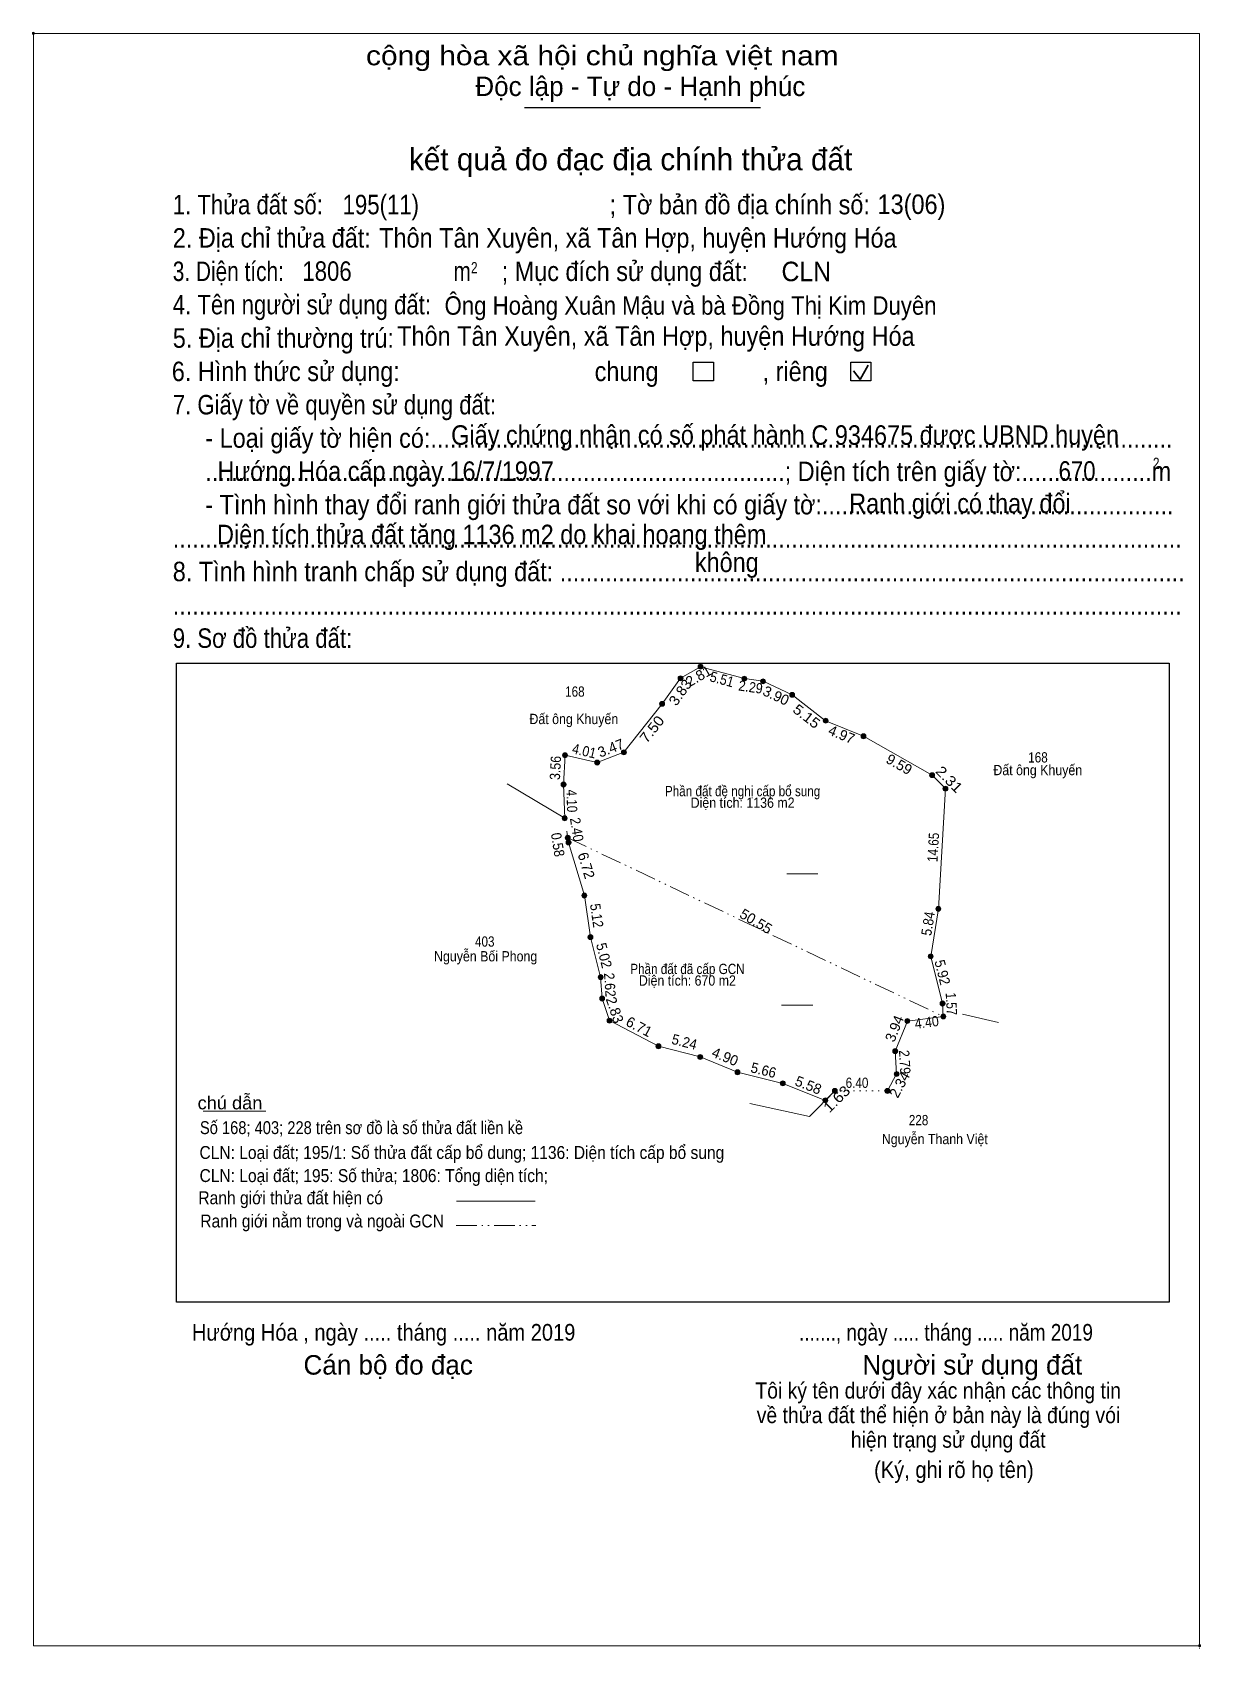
# Model space of a CAD drawing. Header units: metres. Extents: x 552359 to 552912, y 1839972 to 1840607.
# Drawn here: x 552479.1 to 552621, y 1839972.4 to 1840168.9 of the extents above; entities that cross this region are included whole.
import ezdxf
from ezdxf.enums import TextEntityAlignment as Align

# ---------------------------------------------------------------- set-up
doc = ezdxf.new("R2010")
doc.units = ezdxf.units.M
doc.header["$LTSCALE"] = 0.5
doc.header["$PDMODE"] = 32
doc.header["$PDSIZE"] = 0.25
doc.linetypes.add('DASH_DOUBLE_DOT', pattern=[9.2, 5, -1.2, 0.3, -1.2, 0.3, -1.2])
doc.linetypes.add('DOTTED', pattern=[1.5, 0.3, -1.2])
for name, color, linetype, lineweight in [('10', 7, 'Continuous', 13), ('17', 7, 'Continuous', 13), ('2', 7, 'Continuous', 13), ('49', 7, 'Continuous', 13), ('6', 7, 'Continuous', 13), ('63', 7, 'Continuous', 13)]:
    doc.layers.add(name, color=color, linetype=linetype, lineweight=lineweight)
doc.layers.add('15', color=7, linetype='Continuous')
doc.layers.add('16', color=7, linetype='Continuous')

msp = doc.modelspace()

# ---------------------------------------------------------------- hatches: boundary and pattern name
at = {"layer": '63'}
for points in [[(552560.57, 1840091.75, 1), (552559.97, 1840091.75, 1)], [(552560.57, 1840091.75, 1), (552559.97, 1840091.75, 1)], [(552558.14, 1840090.34, 1), (552557.54, 1840090.34, 1)], [(552558.14, 1840090.34, 1), (552557.54, 1840090.34, 1)], [(552565.89, 1840090.3, 1), (552565.29, 1840090.3, 1)], [(552565.89, 1840090.3, 1), (552565.29, 1840090.3, 1)], [(552568.16, 1840089.97, 1), (552567.56, 1840089.97, 1)], [(552568.16, 1840089.97, 1), (552567.56, 1840089.97, 1)], [(552571.7, 1840088.33, 1), (552571.1, 1840088.33, 1)], [(552571.7, 1840088.33, 1), (552571.1, 1840088.33, 1)], [(552555.9, 1840087.23, 1), (552555.3, 1840087.23, 1)], [(552555.9, 1840087.23, 1), (552555.3, 1840087.23, 1)], [(552575.77, 1840085.18, 1), (552575.17, 1840085.18, 1)], [(552575.77, 1840085.18, 1), (552575.17, 1840085.18, 1)], [(552580.37, 1840083.29, 1), (552579.77, 1840083.29, 1)], [(552580.37, 1840083.29, 1), (552579.77, 1840083.29, 1)], [(552544.1, 1840080.98, 1), (552543.5, 1840080.98, 1)], [(552544.1, 1840080.98, 1), (552543.5, 1840080.98, 1)], [(552548.01, 1840080.09, 1), (552547.41, 1840080.09, 1)], [(552548.01, 1840080.09, 1), (552547.41, 1840080.09, 1)], [(552551.25, 1840081.34, 1), (552550.65, 1840081.34, 1)], [(552551.25, 1840081.34, 1), (552550.65, 1840081.34, 1)], [(552588.71, 1840078.56, 1), (552588.11, 1840078.56, 1)], [(552588.71, 1840078.56, 1), (552588.11, 1840078.56, 1)], [(552543.92, 1840077.42, 1), (552543.32, 1840077.42, 1)], [(552543.92, 1840077.42, 1), (552543.32, 1840077.42, 1)], [(552590.33, 1840076.92, 1), (552589.73, 1840076.92, 1)], [(552590.33, 1840076.92, 1), (552589.73, 1840076.92, 1)], [(552544.06, 1840073.32, 1), (552543.46, 1840073.32, 1)], [(552544.06, 1840073.32, 1), (552543.46, 1840073.32, 1)], [(552544.43, 1840070.95, 1), (552543.83, 1840070.95, 1)], [(552544.53, 1840070.38, 1), (552543.93, 1840070.38, 1)], [(552544.53, 1840070.38, 1), (552543.93, 1840070.38, 1)], [(552546.45, 1840063.94, 1), (552545.85, 1840063.94, 1)], [(552546.45, 1840063.94, 1), (552545.85, 1840063.94, 1)], [(552589.47, 1840062.3, 1), (552588.87, 1840062.3, 1)], [(552589.47, 1840062.3, 1), (552588.87, 1840062.3, 1)], [(552547.19, 1840058.87, 1), (552546.59, 1840058.87, 1)], [(552547.19, 1840058.87, 1), (552546.59, 1840058.87, 1)], [(552588.54, 1840056.53, 1), (552587.94, 1840056.53, 1)], [(552588.54, 1840056.53, 1), (552587.94, 1840056.53, 1)], [(552548.43, 1840054.01, 1), (552547.83, 1840054.01, 1)], [(552548.43, 1840054.01, 1), (552547.83, 1840054.01, 1)], [(552548.61, 1840051.4, 1), (552548.01, 1840051.4, 1)], [(552548.61, 1840051.4, 1), (552548.01, 1840051.4, 1)], [(552589.98, 1840050.79, 1), (552589.38, 1840050.79, 1)], [(552589.98, 1840050.79, 1), (552589.38, 1840050.79, 1)], [(552549.51, 1840048.72, 1), (552548.91, 1840048.72, 1)], [(552549.51, 1840048.72, 1), (552548.91, 1840048.72, 1)], [(552585.7, 1840048.67, 1), (552585.1, 1840048.67, 1)], [(552585.7, 1840048.67, 1), (552585.1, 1840048.67, 1)], [(552590.07, 1840049.22, 1), (552589.47, 1840049.22, 1)], [(552590.07, 1840049.22, 1), (552589.47, 1840049.22, 1)], [(552555.45, 1840045.6, 1), (552554.85, 1840045.6, 1)], [(552555.45, 1840045.6, 1), (552554.85, 1840045.6, 1)], [(552584.23, 1840045.01, 1), (552583.63, 1840045.01, 1)], [(552584.23, 1840045.01, 1), (552583.63, 1840045.01, 1)], [(552560.53, 1840044.3, 1), (552559.93, 1840044.3, 1)], [(552560.53, 1840044.3, 1), (552559.93, 1840044.3, 1)], [(552565.06, 1840042.44, 1), (552564.46, 1840042.44, 1)], [(552565.06, 1840042.44, 1), (552564.46, 1840042.44, 1)], [(552570.56, 1840041.09, 1), (552569.96, 1840041.09, 1)], [(552570.56, 1840041.09, 1), (552569.96, 1840041.09, 1)], [(552584.4, 1840042.23, 1), (552583.8, 1840042.23, 1)], [(552584.4, 1840042.23, 1), (552583.8, 1840042.23, 1)], [(552575.74, 1840039.02, 1), (552575.14, 1840039.02, 1)], [(552575.74, 1840039.02, 1), (552575.14, 1840039.02, 1)], [(552576.89, 1840040.17, 1), (552576.29, 1840040.17, 1)], [(552576.89, 1840040.17, 1), (552576.29, 1840040.17, 1)], [(552583.29, 1840040.17, 1), (552582.69, 1840040.17, 1)], [(552583.29, 1840040.17, 1), (552582.69, 1840040.17, 1)]]:
    msp.add_hatch(color=256, dxfattribs=at).paths.add_polyline_path(points)

# ---------------------------------------------------------------- linework, layer by layer
at = {"layer": '10'}
for p, q in [((552536.75, 1840077.52), (552543.76, 1840073.32)), ((552566.24, 1840038.64), (552573.52, 1840037.08))]:
    msp.add_line(p, q, dxfattribs=at)
for points in [[(552589.77, 1840049.22), (552589.68, 1840050.79), (552588.24, 1840056.53), (552589.17, 1840062.3), (552590.03, 1840076.92), (552588.41, 1840078.56), (552580.07, 1840083.29), (552575.47, 1840085.18), (552571.4, 1840088.33), (552567.86, 1840089.97), (552565.59, 1840090.3), (552560.27, 1840091.75), (552557.84, 1840090.34), (552555.6, 1840087.23), (552550.95, 1840081.34), (552547.71, 1840080.09), (552543.8, 1840080.98), (552543.62, 1840077.42), (552543.76, 1840073.32)], [(552589.77, 1840049.22), (552589.68, 1840050.79), (552588.24, 1840056.53), (552589.17, 1840062.3), (552590.03, 1840076.92), (552588.41, 1840078.56), (552580.07, 1840083.29), (552575.47, 1840085.18), (552571.4, 1840088.33), (552567.86, 1840089.97), (552565.59, 1840090.3), (552560.27, 1840091.75), (552557.84, 1840090.34), (552555.6, 1840087.23), (552550.95, 1840081.34), (552547.71, 1840080.09), (552543.8, 1840080.98), (552543.62, 1840077.42), (552543.76, 1840073.32)], [(552544.01, 1840071.77), (552544.06, 1840071.42), (552544.11, 1840071.14), (552544.13, 1840070.95), (552544.23, 1840070.38)], [(552544.23, 1840070.38), (552546.15, 1840063.94), (552546.89, 1840058.87), (552548.13, 1840054.01), (552548.31, 1840051.4)], [(552544.23, 1840070.38), (552546.15, 1840063.94), (552546.89, 1840058.87), (552548.13, 1840054.01), (552548.31, 1840051.4)], [(552548.31, 1840051.4), (552549.21, 1840048.72), (552555.15, 1840045.6), (552560.23, 1840044.3), (552564.76, 1840042.44), (552570.26, 1840041.09), (552575.44, 1840039.02)], [(552548.31, 1840051.4), (552549.21, 1840048.72), (552555.15, 1840045.6), (552560.23, 1840044.3), (552564.76, 1840042.44), (552570.26, 1840041.09), (552575.44, 1840039.02)], [(552582.99, 1840040.17), (552584.1, 1840042.23), (552583.93, 1840045.01), (552585.4, 1840048.67)], [(552582.99, 1840040.17), (552584.1, 1840042.23), (552583.93, 1840045.01), (552585.4, 1840048.67)]]:
    msp.add_lwpolyline(points, dxfattribs=at)
at = {"layer": '17'}
msp.add_line((552499.84, 1840037.69), (552507.44, 1840037.69), dxfattribs=at)
at = {"layer": '2', "lineweight": 25}
for p, q in [((552538.88, 1840159.75), (552567.54, 1840159.75)), ((552496.57, 1840092.16), (552617.23, 1840092.16)), ((552617.23, 1840092.16), (552617.23, 1840014.49))]:
    msp.add_line(p, q, dxfattribs=at)
at = {"layer": '2', "lineweight": 35}
for p, q in [((552578.86, 1840127.72), (552579.66, 1840126.67)), ((552579.66, 1840126.67), (552580.65, 1840128.42))]:
    msp.add_line(p, q, dxfattribs=at)
at = {"layer": '2', "linetype": 'DASH_DOUBLE_DOT'}
msp.add_line((552544.13, 1840070.95), (552589.77, 1840049.22), dxfattribs=at)
at = {"layer": '2'}
for points in [[(552620.86, 1839972.72), (552479.19, 1839972.72), (552479.19, 1840168.75), (552620.86, 1840168.75)], [(552620.86, 1840168.75), (552620.92, 1840168.75), (552620.92, 1839972.72), (552620.86, 1839972.72)]]:
    msp.add_lwpolyline(points, dxfattribs=at)
at = {"layer": '2', "lineweight": 25}
for points in [[(552559.39, 1840128.76), (552561.83, 1840128.76), (552561.83, 1840126.49), (552559.39, 1840126.49)], [(552578.54, 1840128.76), (552580.98, 1840128.76), (552580.98, 1840126.49), (552578.54, 1840126.49)]]:
    msp.add_lwpolyline(points, close=True, dxfattribs=at)
msp.add_lwpolyline([(552617.23, 1840014.49), (552496.57, 1840014.49), (552496.57, 1840092.16)], dxfattribs=at)
at = {"layer": '2'}
for p in [(552479.19, 1840168.75), (552620.92, 1839972.72)]:
    msp.add_point(p, dxfattribs=at)
at = {"layer": '49'}
for p, q in [((552585.4, 1840048.67), (552589.77, 1840049.22)), ((552585.4, 1840048.67), (552589.77, 1840049.22)), ((552592.11, 1840049.51), (552596.46, 1840048.47)), ((552592.11, 1840049.51), (552596.46, 1840048.47)), ((552592.11, 1840049.51), (552596.46, 1840048.47)), ((552576.59, 1840040.17), (552573.52, 1840037.08)), ((552576.59, 1840040.17), (552573.52, 1840037.08)), ((552576.59, 1840040.17), (552575.44, 1840039.02)), ((552576.59, 1840040.17), (552575.44, 1840039.02))]:
    msp.add_line(p, q, dxfattribs=at)
at = {"layer": '49', "linetype": 'DOTTED'}
msp.add_line((552576.59, 1840040.17), (552582.99, 1840040.17), dxfattribs=at)
msp.add_line((552576.59, 1840040.17), (552582.99, 1840040.17), dxfattribs=at)
at = {"layer": '6'}
msp.add_line((552530.6, 1840026.77), (552540.19, 1840026.77), dxfattribs=at)
at = {"layer": '6', "linetype": 'DASH_DOUBLE_DOT'}
msp.add_line((552530.58, 1840023.82), (552540.24, 1840023.82), dxfattribs=at)
at = {"layer": '63'}
for p, q in [((552570.74, 1840066.56), (552574.53, 1840066.56)), ((552570.74, 1840066.56), (552574.53, 1840066.56)), ((552570.12, 1840050.59), (552573.91, 1840050.59)), ((552570.12, 1840050.59), (552573.91, 1840050.59))]:
    msp.add_line(p, q, dxfattribs=at)
for centre in [(552560.27, 1840091.75), (552560.27, 1840091.75), (552557.84, 1840090.34), (552557.84, 1840090.34), (552565.59, 1840090.3), (552565.59, 1840090.3), (552567.86, 1840089.97), (552567.86, 1840089.97), (552571.4, 1840088.33), (552571.4, 1840088.33), (552555.6, 1840087.23), (552555.6, 1840087.23), (552575.47, 1840085.18), (552575.47, 1840085.18), (552580.07, 1840083.29), (552580.07, 1840083.29), (552543.8, 1840080.98), (552543.8, 1840080.98), (552547.71, 1840080.09), (552547.71, 1840080.09), (552550.95, 1840081.34), (552550.95, 1840081.34), (552588.41, 1840078.56), (552588.41, 1840078.56), (552543.62, 1840077.42), (552543.62, 1840077.42), (552590.03, 1840076.92), (552590.03, 1840076.92), (552543.76, 1840073.32), (552543.76, 1840073.32), (552544.13, 1840070.95), (552544.23, 1840070.38), (552544.23, 1840070.38), (552546.15, 1840063.94), (552546.15, 1840063.94), (552589.17, 1840062.3), (552589.17, 1840062.3), (552546.89, 1840058.87), (552546.89, 1840058.87), (552588.24, 1840056.53), (552588.24, 1840056.53), (552548.13, 1840054.01), (552548.13, 1840054.01), (552548.31, 1840051.4), (552548.31, 1840051.4), (552589.68, 1840050.79), (552589.68, 1840050.79), (552549.21, 1840048.72), (552549.21, 1840048.72), (552585.4, 1840048.67), (552585.4, 1840048.67), (552589.77, 1840049.22), (552589.77, 1840049.22), (552555.15, 1840045.6), (552555.15, 1840045.6), (552583.93, 1840045.01), (552583.93, 1840045.01), (552560.23, 1840044.3), (552560.23, 1840044.3), (552564.76, 1840042.44), (552564.76, 1840042.44), (552570.26, 1840041.09), (552570.26, 1840041.09), (552584.1, 1840042.23), (552584.1, 1840042.23), (552575.44, 1840039.02), (552575.44, 1840039.02), (552576.59, 1840040.17), (552576.59, 1840040.17), (552582.99, 1840040.17), (552582.99, 1840040.17)]:
    msp.add_circle(centre, 0.3, dxfattribs=at)

# ---------------------------------------------------------------- texts
at = {"layer": '15', "width": 0.85}
for s, p in [('168', (552544.995, 1840088.1)), ('168', (552601.275, 1840080.1)), ('403', (552534.045, 1840057.71))]:
    msp.add_text(s, height=1.25, dxfattribs=at).set_placement(p, align=Align.CENTER)
at = {"layer": '16', "width": 0.9}
msp.add_text('Ông Hoàng Xuân Mậu và bà Đồng Thị Kim Duyên', height=2.24, dxfattribs=at).set_placement((552529.16, 1840134.54))
at = {"layer": '2'}
for s, height, width, p in [('cộng hòa xã hội chủ nghĩa việt nam', 2.366, 1.15, (552519.61, 1840164.87)), ('1. Thửa đất số:', 2.366, 0.85, (552496.13, 1840146.75)), ('195(11)', 2.37, 0.85, (552516.77, 1840146.75)), ('; Tờ bản đồ địa chính số:', 2.366, 0.9, (552549.22, 1840146.75)), ('13(06)', 2.37, 0.9, (552581.78, 1840146.79)), ('2. Địa chỉ thửa đất:', 2.366, 0.9, (552496.13, 1840142.7)), ('Thôn Tân Xuyên, xã Tân Hợp, huyện Hướng Hóa', 2.37, 0.9, (552521.21, 1840142.7)), ('3. Diện tích:', 2.366, 0.8, (552496.13, 1840138.64)), ('1806', 2.37, 0.85, (552511.88, 1840138.66)), ('2', 1.352, 0.8, (552532.37, 1840139.59)), ('; Mục đích sử dụng đất:', 2.366, 0.9, (552536.1, 1840138.64)), (' CLN', 2.368, 0.95, (552569.27, 1840138.62)), ('m', 2.366, 0.8, (552530.24, 1840138.64)), ('4. Tên người sử dụng đất:', 2.366, 0.85, (552496.13, 1840134.59)), ('5. Địa chỉ thường trú:', 2.366, 0.9, (552496.13, 1840130.52)), ('Thôn Tân Xuyên, xã Tân Hợp, huyện Hướng Hóa', 2.37, 0.9, (552523.4, 1840130.76)), ('6. Hình thức sử dụng:', 2.366, 0.9, (552496.01, 1840126.47)), ('chung                , riêng', 2.366, 0.9, (552547.4, 1840126.47)), ('7. Giấy tờ về quyền sử dụng đất:', 2.366, 0.85, (552496.13, 1840122.42)), ('Giấy chứng nhận có số phát hành C 934675 được UBND huyện', 2.37, 0.9, (552529.96, 1840118.73)), ('     - Loại giấy tờ hiện có:..................................................................................................................', 2.366, 0.9, (552496.13, 1840118.37)), ('     .........................................................................................; Diện tích trên giấy tờ:....................m', 2.366, 0.9, (552496.13, 1840114.31)), ('Hướng Hóa cấp ngày 16/7/1997', 2.37, 0.9, (552501.56, 1840114.34)), ('670', 2.37, 0.85, (552603.78, 1840114.36)), ('2', 1.352, 0.8, (552615.24, 1840115.8)), ('     - Tình hình thay đổi ranh giới thửa đất so với khi có giấy tờ:......................................................', 2.366, 0.9, (552496.13, 1840110.27)), ('Ranh giới có thay đổi', 2.37, 0.9, (552578.33, 1840110.43)), ('Diện tích thửa đất tăng 1136 m2 do khai hoang thêm', 2.37, 0.9, (552501.51, 1840106.64)), ('...........................................................................................................................................................', 2.366, 0.9, (552496.13, 1840106.2)), ('không', 2.366, 0.9, (552559.58, 1840103.26)), ('8. Tình hình tranh chấp sử dụng đất: ................................................................................................', 2.366, 0.9, (552496.13, 1840102.14)), ('...........................................................................................................................................................', 2.366, 0.9, (552496.13, 1840098.09)), ('9. Sơ đồ thửa đất:', 2.366, 0.85, (552496.13, 1840094.04)), ('Hướng Hóa , ngày ..... tháng ..... năm 2019', 2.026, 0.9, (552498.45, 1840009.81)), ('......., ngày ..... tháng ..... năm 2019', 2.026, 0.85, (552572.24, 1840009.81)), ('(Ký, ghi rõ họ tên)', 2.028, 0.9, (552581.36, 1839993.11))]:
    msp.add_text(s, height=height, dxfattribs=dict(at, width=width)).set_placement(p)
for s, p in [('Độc lập - Tự do - Hạnh phúc', (552532.9, 1840161.13)), ('Cán bộ đo đạc', (552512.02, 1840005.68)), ('Người sử dụng đất', (552579.94, 1840005.68))]:
    msp.add_text(s, height=2.366, dxfattribs=at).set_placement(p)
for s, height, p in [('kết quả đo đạc địa chính thửa đất', 2.704, (552551.77, 1840152.1)), ('.', 0.676, (552620.9045, 1839972.36))]:
    msp.add_text(s, height=height, dxfattribs=at).set_placement(p, align=Align.CENTER)
at = {"layer": '2', "width": 0.9}
for s, p in [('Tôi ký tên dưới đây xác nhận các thông tin', (552589.145, 1840002.77)), ('về thửa đất thể hiện ở bản này là đúng vói', (552589.185, 1839999.78)), ('hiện trạng sử dụng đất', (552590.365, 1839996.79))]:
    msp.add_text(s, height=1.954, dxfattribs=at).set_placement(p, align=Align.CENTER)
at = {"layer": '6'}
for s, height, width, p in [('chú dẫn', 1.575, 1.05, (552499.15, 1840037.93)), ('Số 168; 403; 228 trên sơ đồ là số thửa đất liền kề', 1.57, 0.85, (552499.43, 1840034.92)), ('CLN: Loại đất; 195/1: Số thửa đất cấp bổ dung; 1136: Diện tích cấp bổ sung', 1.57, 0.9, (552499.38, 1840031.9)), ('CLN: Loại đất; 195: Số thửa; 1806: Tổng diện tích;', 1.57, 0.9, (552499.39, 1840029.09)), ('Ranh giới thửa đất hiện có ', 1.575, 0.9, (552499.24, 1840026.39)), ('Ranh giới nằm trong và ngoài GCN', 1.57, 0.9, (552499.48, 1840023.57))]:
    msp.add_text(s, height=height, dxfattribs=dict(at, width=width)).set_placement(p)
at = {"layer": '63'}
for s, rotation, width, p in [('3.83', 54.236, 1.05, (552558.3222, 1840088.2648)), ('3.83', 54.236, 1.05, (552558.3222, 1840088.2648)), ('5.51', 344.754, 0.9, (552562.7107, 1840089.6146)), ('5.51', 344.754, 0.9, (552562.7107, 1840089.6146)), ('2.29', 351.729, 0.9, (552566.2701, 1840088.6563)), ('2.29', 351.729, 0.9, (552566.2701, 1840088.6563)), ('5.15', 322.262, 1.1, (552572.7775, 1840085.2265)), ('5.15', 322.262, 1.1, (552572.7775, 1840085.2265)), ('7.50', 51.71, 1.1, (552554.8545, 1840083.7577)), ('7.50', 51.71, 1.1, (552554.8545, 1840083.7577)), ('4.01', 347.177, 0.9, (552545.9963, 1840080.9031)), ('4.01', 347.177, 0.9, (552545.9963, 1840080.9031)), ('3.56', 87.105, 0.9, (552543.2525, 1840079.4134)), ('3.56', 87.105, 0.9, (552543.2525, 1840079.4134)), ('2.31', 314.648, 1.15, (552590.0489, 1840077.6142)), ('2.31', 314.648, 1.15, (552590.0489, 1840077.6142)), ('4.10', 271.956, 0.85, (552544.0086, 1840075.4063)), ('4.10', 271.956, 0.85, (552544.0086, 1840075.4063)), ('2.40', 279.083, 0.9, (552544.6176, 1840071.8537)), ('0.58', 279.083, 0.9, (552542.3036, 1840070.0087)), ('14.65', 86.634, 0.85, (552589.1673, 1840069.7533)), ('14.65', 86.634, 0.85, (552589.1673, 1840069.7533)), ('5.12', 278.304, 0.9, (552547.036, 1840061.4003)), ('5.12', 278.304, 0.9, (552547.036, 1840061.4003)), ('5.84', 80.844, 0.9, (552588.5294, 1840060.4155)), ('5.84', 80.844, 0.9, (552588.5294, 1840060.4155)), ('5.02', 284.313, 0.95, (552547.9354, 1840056.4895)), ('5.02', 284.313, 0.95, (552547.9354, 1840056.4895)), ('2.62', 273.945, 0.9, (552548.6291, 1840053.023)), ('2.62', 273.945, 0.9, (552548.6291, 1840053.023)), ('5.92', 284.083, 0.95, (552589.0583, 1840054.4321)), ('5.92', 284.083, 0.95, (552589.0583, 1840054.4321)), ('1.57', 273.281, 0.85, (552590.1311, 1840050.7158)), ('1.57', 273.281, 0.85, (552590.1311, 1840050.7158)), ('4.40', 7.173, 0.9, (552587.832, 1840047.8953)), ('5.24', 345.646, 0.95, (552558.1551, 1840045.5323)), ('5.24', 345.646, 0.95, (552558.1551, 1840045.5323)), ('2.79', 273.499, 0.9, (552584.4676, 1840043.6381)), ('2.79', 273.499, 0.9, (552584.4676, 1840043.6381)), ('5.66', 346.209, 0.95, (552567.776, 1840042.0903)), ('5.66', 346.209, 0.95, (552567.776, 1840042.0903)), ('1.63', 45, 1.15, (552577.2581, 1840038.7481)), ('1.63', 45, 1.15, (552577.2581, 1840038.7481))]:
    msp.add_text(s, height=1.25, rotation=rotation, dxfattribs=dict(at, width=width)).set_placement(p, align=Align.CENTER)
for s, rotation, p in [('2.81', 30.124, (552560.3413, 1840090.0637)), ('2.81', 30.124, (552560.3413, 1840090.0637)), ('3.90', 335.143, (552569.1773, 1840087.6678)), ('3.90', 335.143, (552569.1773, 1840087.6678)), ('4.97', 337.664, (552577.1725, 1840082.9286)), ('4.97', 337.664, (552577.1725, 1840082.9286)), ('3.47', 21.097, (552549.59, 1840081.2726)), ('3.47', 21.097, (552549.59, 1840081.2726)), ('9.59', 330.44, (552584.1017, 1840079.337)), ('9.59', 330.44, (552584.1017, 1840079.337)), ('6.72', 286.601, (552545.7836, 1840067.3986)), ('6.72', 286.601, (552545.7836, 1840067.3986)), ('50.55', 329.091, (552566.689, 1840060.2611)), ('2.83', 288.563, (552549.2524, 1840049.814)), ('2.83', 288.563, (552549.2524, 1840049.814)), ('6.71', 332.289, (552552.5144, 1840047.4256)), ('6.71', 332.289, (552552.5144, 1840047.4256)), ('3.94', 68.118, (552584.4073, 1840047.5171)), ('3.94', 68.118, (552584.4073, 1840047.5171)), ('4.90', 337.677, (552563.0176, 1840043.7687)), ('4.90', 337.677, (552563.0176, 1840043.7687)), ('5.58', 338.218, (552573.1431, 1840040.2953)), ('5.58', 338.218, (552573.1431, 1840040.2953)), ('2.34', 61.683, (552585.0063, 1840040.6336)), ('2.34', 61.683, (552585.0063, 1840040.6336))]:
    msp.add_text(s, height=1.25, rotation=rotation, dxfattribs=at).set_placement(p, align=Align.CENTER)
for s, width, p in [('Đất ông Khuyến', 0.9, (552544.87, 1840084.77)), ('Đất ông Khuyến', 0.9, (552601.25, 1840078.56)), ('Đất ông Khuyến', 0.9, (552601.25, 1840078.56)), ('Phần đất đề nghị cấp bổ sung', 0.85, (552565.38, 1840076)), ('Diện tích: 1136 m2', 0.9, (552565.38, 1840074.59)), ('Nguyễn Bối Phong', 0.9, (552534.155, 1840055.92)), ('Nguyễn Bối Phong', 0.9, (552534.155, 1840055.92)), ('Phần đất đã cấp GCN', 0.85, (552558.675, 1840054.38)), ('Diện tích: 670 m2', 0.9, (552558.67, 1840052.97)), ('6.40', 0.85, (552579.285, 1840040.54)), ('6.40', 0.85, (552579.285, 1840040.54)), ('228', 0.85, (552586.765, 1840036)), ('228', 0.85, (552586.765, 1840036)), ('Nguyễn Thanh Việt', 0.9, (552588.74, 1840033.7))]:
    msp.add_text(s, height=1.25, dxfattribs=dict(at, width=width)).set_placement(p, align=Align.CENTER)

doc.saveas('drawing.dxf')
